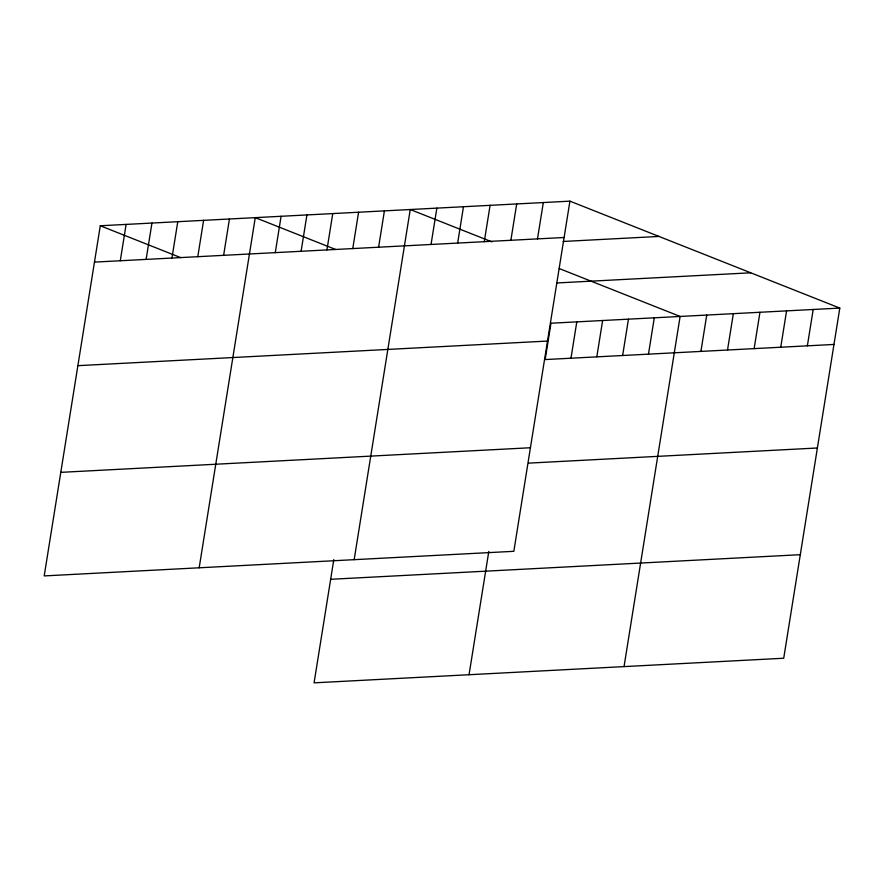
<?xml version="1.0" encoding="UTF-8"?>
<svg xmlns="http://www.w3.org/2000/svg" width="884" height="884" viewBox="0 0 884 884"><rect width="100%" height="100%" fill="white"/><g stroke="black" fill="none" stroke-linecap="round" stroke-linejoin="round"><path stroke-width="1.33" d="M100.29 225.763L44.2 575.915L513.836 551.307L569.926 201.154L100.29 225.763L180.69 257.62M120.29 260.758L126.114 224.403M146.125 259.399L151.949 223.055M171.949 258.051L177.772 221.696M197.784 256.692L203.607 220.348M223.619 255.343L229.442 218.989M199.176 567.793L255.266 217.641L335.666 249.498M275.278 252.636L281.101 216.282M301.101 251.277L306.925 214.934M326.936 249.929L332.76 213.574M352.771 248.57L358.584 212.226M378.595 247.222L384.418 210.867M333.821 559.539L314.074 682.846L783.71 658.237L839.8 308.085L569.926 201.154M354.164 559.671L410.253 209.519L491.891 241.862M431.038 244.47L436.862 208.127M457.658 243.078L463.47 206.723M484.266 241.686L490.09 205.331M510.875 240.293L516.698 203.939M537.494 238.89L543.317 202.547M469.05 674.724L488.808 551.417M570.976 358.219L576.799 321.864M596.811 356.86L602.634 320.516M622.634 355.512L628.458 319.157M648.469 354.152L654.293 317.809M624.038 666.613L680.116 316.45L559.207 268.537M700.913 351.412L706.736 315.058M727.521 350.009L733.344 313.665M754.14 348.616L759.964 312.273M780.749 347.224L786.572 310.881M807.368 345.832L813.192 309.477M94.466 262.106L564.102 237.498M563.174 241.465L658.989 236.437M557.075 282.946L750.737 272.802M839.8 308.085L550.975 323.224L545.152 359.567L833.977 344.44M77.88 365.667L547.516 341.058M60.786 472.354L530.433 447.746M528.566 463.128L817.391 447.989M330.66 579.296L800.296 554.688"/></g></svg>
